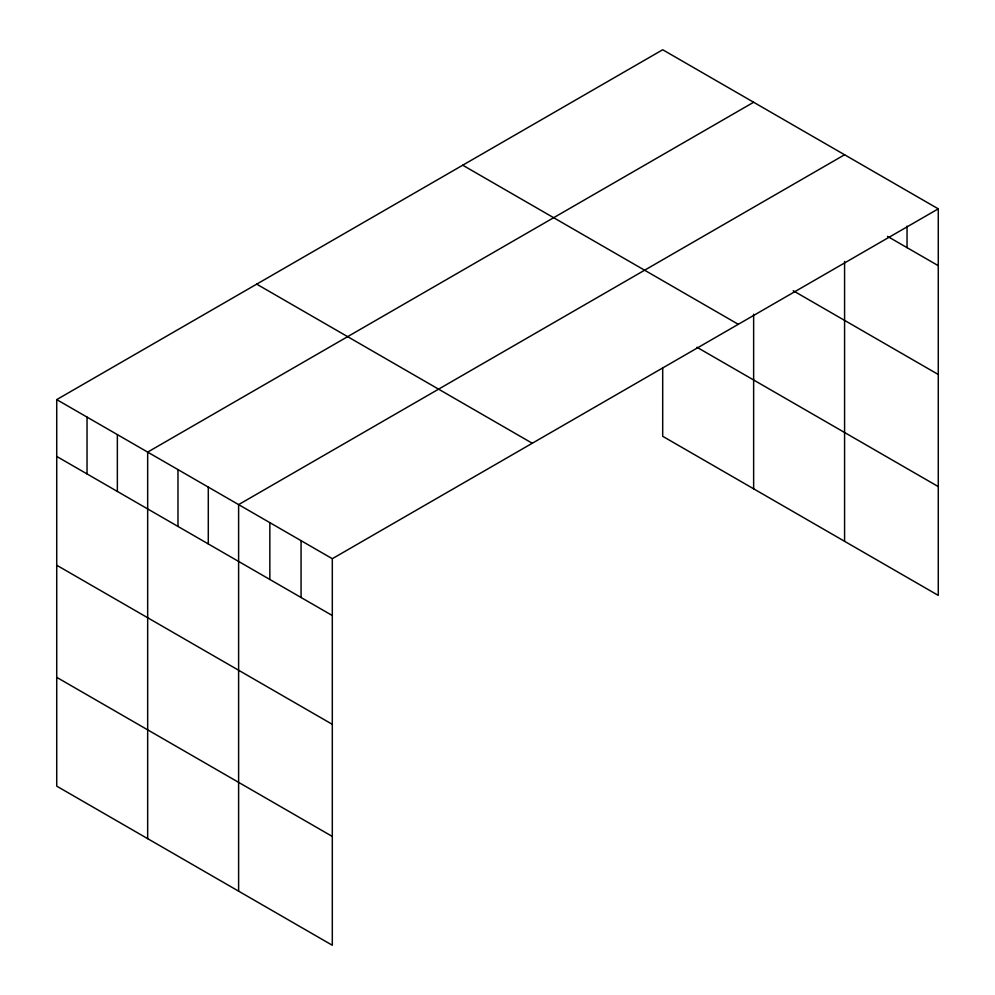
<?xml version="1.0" encoding="UTF-8"?>
<svg xmlns="http://www.w3.org/2000/svg" width="995" height="995" viewBox="0 0 995 995"><rect width="100%" height="100%" fill="white"/><g stroke="black" fill="none" stroke-linecap="round" stroke-linejoin="round"><path stroke-width="1.49" d="M56.727 399.604L332.305 558.705L332.305 945.25L56.727 786.149L56.727 399.604L662.695 49.75L938.273 208.85L938.273 595.396L662.695 436.295L662.695 368.287M753.638 102.249L147.67 452.103L147.67 838.648M844.581 154.76L238.613 504.614L238.613 891.159M332.305 558.705L938.273 208.85M887.515 236.375L938.273 265.677M793.177 290.714L938.273 374.481M462.725 165.207L738.302 324.308M696.96 347.267L938.273 486.592M256.698 284.147L532.275 443.26M56.727 456.431L332.305 615.532M56.727 565.235L332.305 724.335M56.727 677.334L332.305 836.447M907.042 226.139L907.042 247.643M844.581 261.449L844.581 541.305M753.638 314.221L753.638 488.794M301.075 540.671L301.075 597.497M269.844 522.636L269.844 579.463M208.291 487.115L208.291 543.929M177.981 469.603L177.981 526.43M117.36 434.604L117.36 491.43M87.038 417.104L87.038 473.931"/></g></svg>
